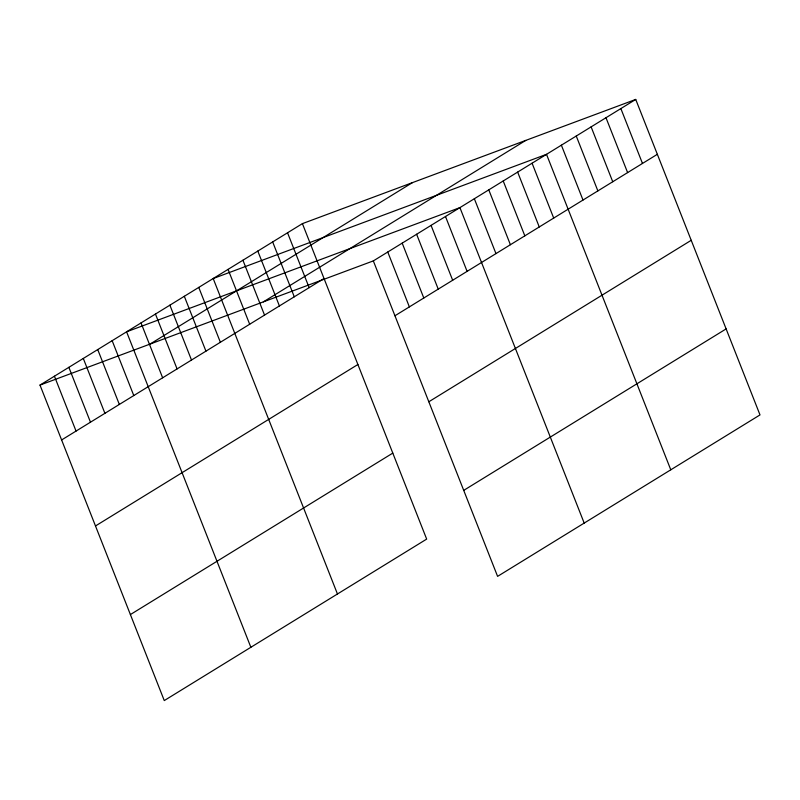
<?xml version="1.0" encoding="UTF-8"?>
<svg xmlns="http://www.w3.org/2000/svg" width="800" height="800" viewBox="0 0 800 800"><rect width="100%" height="100%" fill="white"/><g stroke="black" fill="none" stroke-linecap="round" stroke-linejoin="round"><path stroke-width="1.2" d="M302.41 223.63L426.67 539.1L164.27 700.57L40 385.09L302.41 223.63L635.73 99.43L760 414.91L497.59 576.37L373.33 260.9L635.73 99.43M150 344.11L412.4 182.64M263.33 301.88L525.74 140.42M61.61 439.96L324.02 278.5M394.94 315.77L657.35 154.3M95.49 525.96L357.9 364.5M428.82 401.77L691.22 240.3M130.39 614.57L392.8 453.1M463.72 490.37L726.12 328.91M40 385.09L373.33 260.9M620.86 108.58L642.48 163.45M605.99 117.73L627.61 172.6M591.12 126.88L612.74 181.75M576.25 136.03L597.87 190.9M561.38 145.18L583 200.05M670.78 469.8L546.51 154.33L213.19 278.53L337.46 594M532.08 163.21L553.7 218.08M517.65 172.09L539.26 226.96M503.22 180.97L524.83 235.84M488.78 189.86L510.4 244.72M474.35 198.74L495.97 253.61M584.19 523.09L459.92 207.62L126.59 331.81L250.86 647.28M445.49 216.5L467.1 271.37M431.06 225.38L452.67 280.25M416.62 234.26L438.24 289.13M402.19 243.14L423.8 298.01M387.76 252.02L409.37 306.89M287.54 232.78L309.15 287.65M272.67 241.93L294.28 296.8M257.8 251.08L279.41 305.95M242.93 260.23L264.54 315.1M228.06 269.38L249.67 324.25M198.76 287.41L220.37 342.28M184.32 296.29L205.94 351.16M169.89 305.17L191.5 360.04M155.46 314.05L177.07 368.92M141.03 322.93L162.64 377.8M112.16 340.69L133.78 395.56M97.73 349.57L119.34 404.44M83.3 358.45L104.91 413.32M68.86 367.33L90.48 422.2M54.43 376.21L76.05 431.08"/></g></svg>
